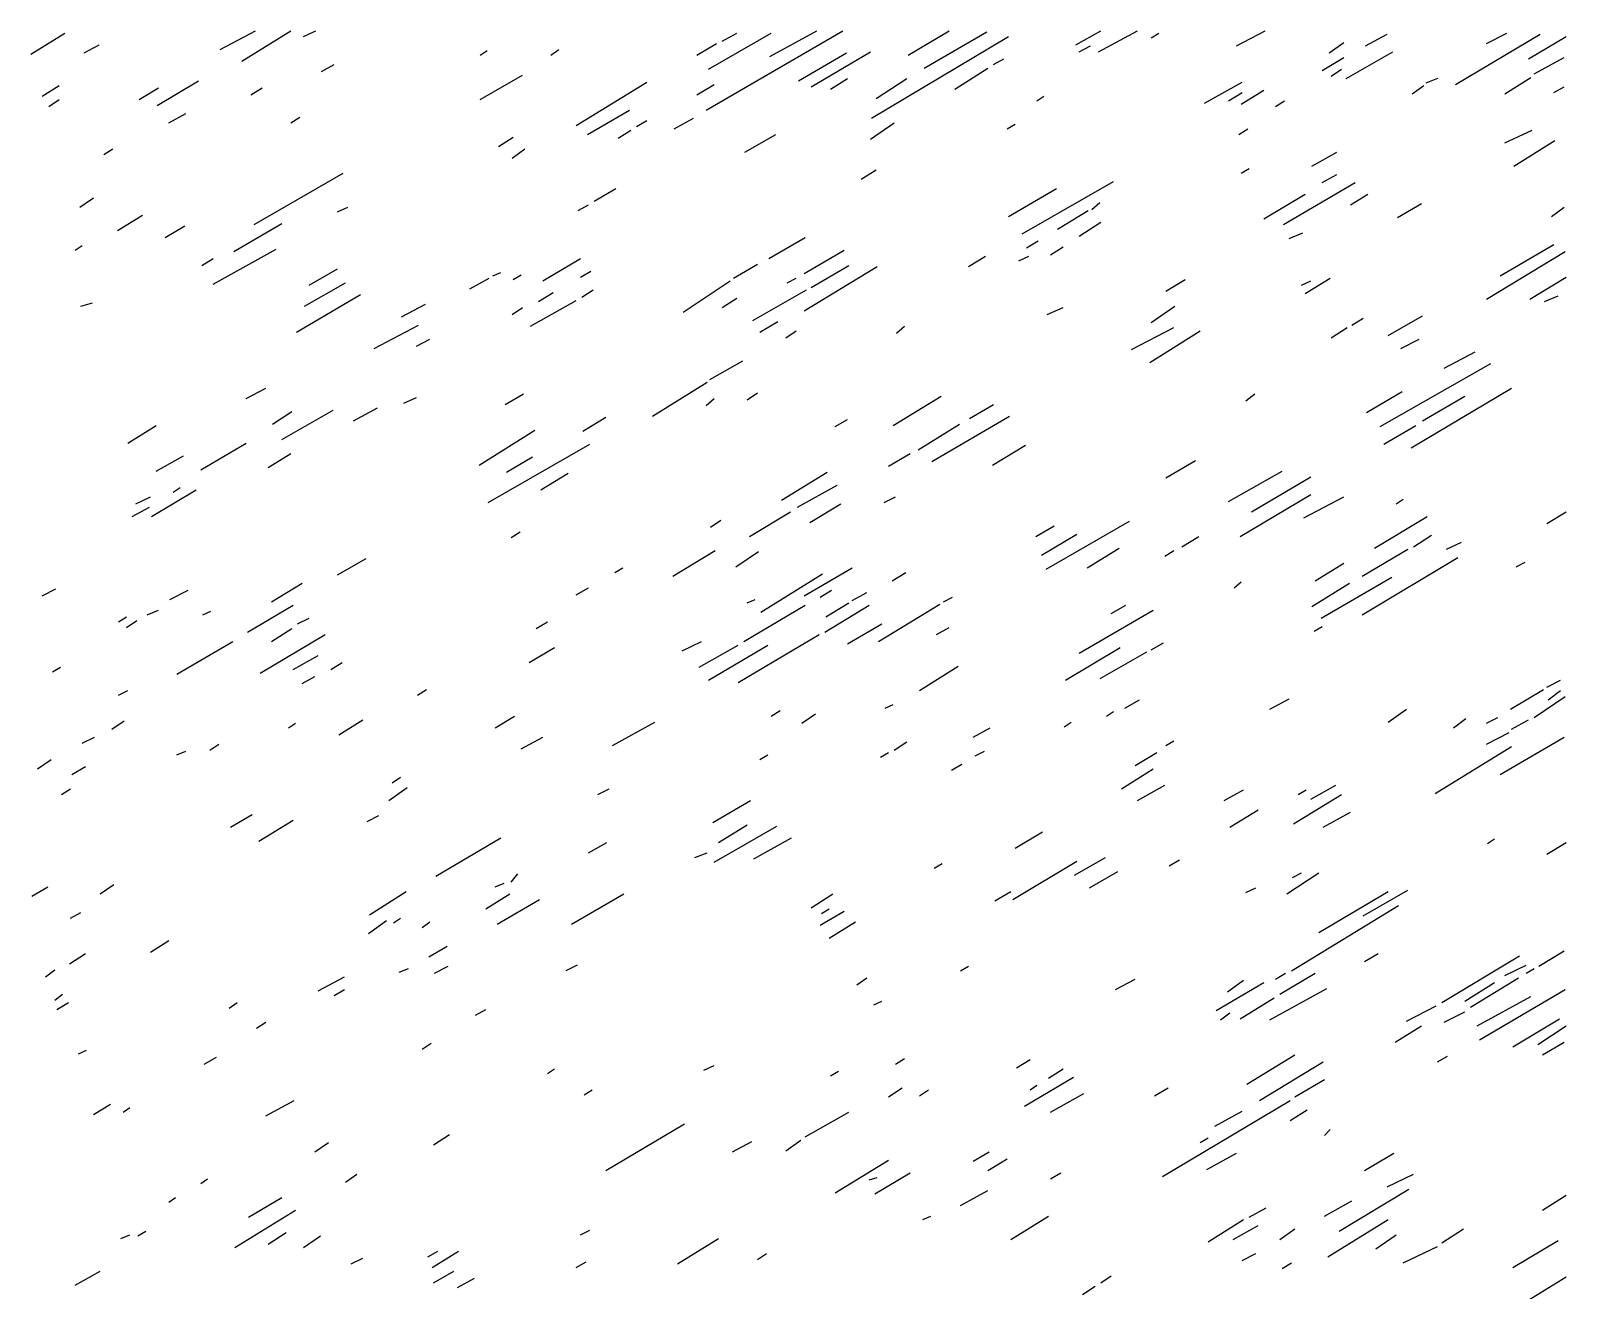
# Model space of a CAD drawing. Extents: x 0 to 599, y 0 to 600.
# Drawn here: x 352.3 to 598.5, y 398.3 to 600.2 of the extents above; entities that cross this region are included whole.
import ezdxf

# ---------------------------------------------------------------- set-up
doc = ezdxf.new("R2010")
doc.units = 0
doc.header["$MEASUREMENT"] = 0
doc.layers.add('LIMESTONE_FSET1', color=166, linetype='CONTINUOUS')

msp = doc.modelspace()

# ---------------------------------------------------------------- linework, layer by layer
at = {"layer": 'LIMESTONE_FSET1'}
for p, q in [((352.32, 596.44), (357.8, 599.81)), ((382.68, 597.19), (388.35, 600.19)), ((386.16, 595.32), (394.02, 600.19)), ((396.04, 599.25), (398.05, 600.19)), ((460.61, 587.46), (482.56, 600.19)), ((460.98, 594.01), (471.04, 599.81)), ((463.17, 598.5), (465.55, 599.81)), ((470.85, 596.07), (478.35, 600.19)), ((487.13, 586.15), (509.09, 599.25)), ((492.99, 596.26), (499.57, 600.19)), ((495.55, 594.2), (505.61, 600)), ((519.88, 597.94), (523.9, 600.19)), ((523.54, 596.82), (529.76, 600.19)), ((531.95, 599.06), (533.23, 599.81)), ((545.67, 597.75), (550.24, 600.19)), ((560.49, 596.63), (562.87, 598.32)), ((566.34, 597.75), (569.82, 599.63)), ((580.79, 591.58), (594.33, 599.63)), ((585.73, 598.13), (589.02, 599.81)), ((592.5, 595.69), (598.54, 599.25)), ((360.91, 596.63), (363.29, 597.94)), ((424.39, 596.26), (425.49, 597)), ((435.73, 596.26), (437.01, 597.19)), ((459.15, 596.26), (462.26, 598.13)), ((475.43, 592.14), (483.11, 596.63)), ((477.44, 591.2), (486.95, 596.82)), ((520.43, 596.82), (522.26, 597.75)), ((559.39, 593.82), (562.87, 595.88)), ((563.23, 592.51), (570.73, 596.82)), ((593.41, 593.26), (598.17, 595.88)), ((398.96, 593.64), (400.98, 594.76)), ((500.49, 590.83), (505.79, 594.2)), ((506.71, 594.76), (508.35, 595.69)), ((560.85, 592.89), (562.5, 594.01)), ((354.15, 589.7), (356.89, 591.39)), ((369.7, 589.14), (372.8, 591.01)), ((372.62, 588.21), (379.21, 592.14)), ((387.62, 589.89), (389.45, 591.01)), ((424.39, 589.14), (431.16, 593.07)), ((439.76, 585.02), (451.1, 591.95)), ((459.15, 589.89), (461.89, 591.58)), ((480.55, 590.83), (483.29, 592.51)), ((487.87, 589.33), (492.8, 592.51)), ((540.55, 588.58), (546.59, 591.95)), ((573.84, 590.08), (575.67, 591.39)), ((577.87, 592.51), (576.04, 591.76)), ((588.66, 590.08), (592.87, 592.7)), ((596.52, 590.27), (598.17, 591.2)), ((355.24, 588.02), (356.89, 589.14)), ((513.66, 588.95), (514.76, 589.7)), ((544.39, 588.95), (546.59, 590.27)), ((546.4, 588.39), (550.06, 590.64)), ((551.89, 588.02), (553.35, 588.95)), ((374.45, 585.4), (377.2, 586.9)), ((394.02, 585.4), (395.49, 586.33)), ((441.59, 583.53), (448.35, 587.46)), ((455.49, 584.46), (458.6, 586.15)), ((446.52, 582.96), (448.54, 584.27)), ((449.45, 584.84), (451.1, 585.77)), ((486.95, 582.78), (490.79, 585.4)), ((508.9, 584.46), (510.18, 585.21)), ((546.04, 583.53), (547.5, 584.46)), ((588.66, 582.22), (593.05, 584.27)), ((364.02, 580.34), (365.49, 581.28)), ((427.32, 581.65), (429.7, 583.15)), ((429.51, 579.78), (431.52, 581.28)), ((466.83, 580.72), (471.77, 583.53)), ((590.12, 578.47), (596.71, 582.59)), ((557.74, 578.47), (561.77, 580.72)), ((388.17, 569.11), (402.44, 577.35)), ((485.49, 576.41), (487.87, 577.91)), ((546.4, 577.35), (547.68, 578.1)), ((559.39, 575.85), (561.77, 577.16)), ((442.68, 572.86), (446.16, 574.91)), ((509.09, 570.42), (516.77, 574.91)), ((511.28, 567.61), (525.91, 576.04)), ((550.06, 570.05), (556.65, 573.98)), ((553.17, 569.11), (564.7, 575.85)), ((563.96, 572.29), (566.71, 573.98)), ((360.18, 571.92), (362.38, 573.42)), ((401.52, 571.17), (403.17, 571.92)), ((440.12, 571.36), (441.77, 572.29)), ((516.95, 568.36), (521.89, 571.36)), ((522.44, 571.54), (523.72, 572.67)), ((571.46, 570.23), (575.3, 572.48)), ((596.16, 570.42), (598.17, 571.92)), ((366.22, 568.17), (370.24, 570.61)), ((373.9, 567.05), (377.01, 568.92)), ((384.88, 564.81), (392.56, 569.3)), ((520.43, 567.24), (523.9, 569.49)), ((470.67, 563.68), (476.52, 567.05)), ((512.01, 565.37), (513.84, 566.49)), ((554.09, 566.86), (556.28, 567.8)), ((359.45, 564.99), (360.55, 565.74)), ((381.59, 559.56), (391.65, 565.18)), ((476.34, 561.25), (482.74, 564.99)), ((502.68, 562.37), (505.43, 564.06)), ((510.73, 563.31), (512.38, 564.06)), ((515.85, 564.24), (517.87, 565.55)), ((585.73, 557.13), (598.35, 564.81)), ((587.93, 560.87), (596.52, 565.93)), ((379.76, 562.56), (381.59, 563.68)), ((396.95, 559.38), (401.52, 562)), ((426.4, 560.87), (427.68, 561.44)), ((434.45, 560.12), (440.49, 563.68)), ((440.49, 560.69), (442.13, 561.62)), ((465, 560.5), (468.84, 562.75)), ((476.34, 555.26), (488.05, 562.37)), ((477.44, 559), (483.48, 562.56)), ((396.22, 556.01), (402.8, 559.75)), ((422.74, 558.81), (425.85, 560.5)), ((429.7, 560.31), (430.98, 561.06)), ((456.95, 555.07), (464.45, 560.12)), ((473.6, 559.75), (475.06, 560.5)), ((534.33, 558.44), (537.44, 560.31)), ((556.1, 559.38), (557.56, 560.12)), ((556.65, 558.07), (560.67, 560.5)), ((592.68, 557.13), (598.54, 560.69)), ((360.37, 556.01), (362.2, 556.57)), ((394.94, 551.89), (405.18, 557.88)), ((432.44, 552.82), (439.76, 556.94)), ((433.72, 556.76), (436.1, 558.25)), ((440.67, 557.5), (442.5, 558.63)), ((463.17, 555.82), (465.55, 557.32)), ((468.11, 553.76), (476.71, 558.63)), ((595.06, 556.76), (597.26, 557.69)), ((411.77, 554.32), (415.61, 556.38)), ((429.51, 554.7), (431.16, 555.82)), ((515.3, 554.7), (517.87, 555.82)), ((531.95, 553.39), (535.79, 556.01)), ((564.15, 553.01), (565.98, 554.13)), ((570, 551.33), (575.49, 554.51)), ((407.38, 549.27), (414.51, 553.01)), ((469.21, 551.89), (472.13, 553.57)), ((473.41, 550.95), (475.06, 552.07)), ((491.16, 551.7), (492.44, 552.82)), ((528.84, 549.08), (535.61, 552.64)), ((531.77, 547.02), (539.82, 552.07)), ((560.85, 550.95), (563.41, 552.64)), ((414.15, 549.64), (416.34, 550.76)), ((572.01, 549.27), (574.94, 550.76)), ((466.46, 547.21), (461.16, 544.21)), ((568.72, 536.72), (586.46, 546.83)), ((578.96, 546.08), (583.9, 548.71)), ((386.89, 541.22), (390, 542.9)), ((428.41, 540.28), (431.34, 541.97)), ((452.01, 538.41), (460.79, 543.84)), ((467.2, 541.03), (468.84, 542.15)), ((547.13, 540.84), (548.6, 541.97)), ((566.52, 538.97), (572.2, 542.34)), ((573.66, 533.35), (589.76, 542.9)), ((392.56, 534.66), (400.79, 539.34)), ((404.09, 537.66), (407.93, 539.72)), ((412.13, 540.47), (414.15, 541.4)), ((460.61, 540.09), (461.89, 541.22)), ((490.61, 536.91), (498.29, 541.59)), ((502.87, 538.03), (506.71, 540.28)), ((575.49, 537.66), (582.26, 541.59)), ((367.87, 534.1), (372.44, 536.91)), ((391.1, 537.1), (394.21, 539.16)), ((440.85, 535.98), (444.51, 538.22)), ((481.28, 536.72), (483.29, 537.85)), ((494.63, 532.98), (501.22, 537.1)), ((496.83, 531.11), (509.27, 538.41)), ((569.27, 533.92), (574.39, 536.91)), ((424.21, 530.55), (433.17, 536.16)), ((372.44, 529.61), (376.83, 532.04)), ((379.57, 529.8), (386.89, 534.1)), ((390.37, 530.17), (394.02, 532.42)), ((425.67, 524.56), (441.95, 533.92)), ((428.6, 529.42), (432.8, 531.86)), ((489.88, 530.36), (493.35, 532.42)), ((506.52, 530.55), (511.83, 533.73)), ((472.68, 524.93), (480, 529.42)), ((534.33, 528.49), (539.09, 531.29)), ((544.39, 524.74), (552.99, 529.61)), ((375.18, 526.24), (376.28, 526.99)), ((434.09, 526.61), (438.48, 529.24)), ((475.24, 523.81), (481.65, 527.36)), ((548.05, 523.06), (557.56, 528.67)), ((369.15, 524.37), (371.52, 525.49)), ((371.71, 522.31), (378.84, 526.61)), ((489.15, 524.56), (490.98, 525.49)), ((546.22, 519.13), (557.56, 525.87)), ((556.46, 522.12), (562.87, 525.49)), ((571.28, 524.37), (572.38, 525.12)), ((368.6, 522.31), (371.34, 523.81)), ((467.56, 519.13), (474.15, 523.06)), ((477.26, 521.37), (482.2, 524.37)), ((567.8, 517.25), (576.22, 522.31)), ((595.43, 521.19), (598.54, 523.06)), ((429.33, 518.94), (430.79, 519.88)), ((461.34, 520.62), (462.99, 521.75)), ((513.48, 519.13), (516.4, 520.81)), ((515.12, 513.88), (528.48, 521.56)), ((514.39, 516.13), (520.06, 519.5)), ((521.71, 514.07), (526.83, 517.25)), ((536.89, 517.44), (539.63, 519.13)), ((565.79, 512.76), (573.11, 517.07)), ((574.02, 517.44), (576.95, 519.31)), ((579.33, 517.07), (581.71, 518.19)), ((401.52, 512.95), (406.1, 515.57)), ((455.3, 512.76), (462.07, 516.88)), ((465.37, 514.26), (469.02, 516.69)), ((534.15, 515.94), (535.61, 516.88)), ((558.29, 512.01), (562.87, 514.82)), ((565.79, 506.58), (581.16, 515.76)), ((590.49, 514.26), (591.95, 515.01)), ((445.98, 513.32), (447.26, 514.07)), ((469.39, 506.96), (479.27, 513.14)), ((476.34, 509.58), (484.02, 514.07)), ((490.43, 512.01), (492.62, 513.32)), ((559.21, 506.02), (570.55, 512.57)), ((354.15, 509.58), (356.34, 510.7)), ((374.63, 509.02), (377.56, 510.51)), ((390.91, 508.64), (395.85, 511.64)), ((439.76, 509.77), (441.77, 510.89)), ((478.9, 509.39), (480.73, 510.51)), ((484.02, 508.83), (486.4, 510.14)), ((545.3, 510.89), (546.4, 511.83)), ((557.74, 507.89), (563.78, 511.64)), ((370.98, 506.58), (372.8, 507.33)), ((387.07, 503.78), (394.39, 508.08)), ((466.65, 502.28), (476.52, 508.08)), ((467.2, 508.46), (468.48, 509.02)), ((479.63, 503.78), (486.77, 508.08)), ((479.82, 506.21), (483.48, 508.46)), ((488.23, 502.28), (498.11, 508.27)), ((498.66, 508.64), (500.12, 509.39)), ((520.43, 500.41), (532.32, 507.33)), ((525.55, 506.77), (527.93, 508.08)), ((366.4, 505.46), (367.68, 506.21)), ((367.68, 504.52), (369.33, 505.65)), ((379.94, 506.58), (381.22, 507.15)), ((395.12, 505.09), (396.95, 506.02)), ((433.35, 504.34), (435.18, 505.46)), ((483.29, 501.9), (488.78, 505.09)), ((389.09, 497.22), (399.51, 503.4)), ((390.91, 502.28), (394.21, 504.34)), ((465.73, 495.73), (478.72, 503.4)), ((497.56, 503.4), (499.57, 504.52)), ((558.11, 503.96), (559.39, 504.71)), ((375.73, 497.04), (384.7, 502.28)), ((394.39, 497.78), (398.41, 500.03)), ((432.26, 498.91), (436.28, 501.34)), ((456.77, 500.78), (459.88, 502.28)), ((459.51, 498.16), (465.73, 501.72)), ((460.98, 496.1), (470.49, 501.72)), ((518.23, 496.1), (527.01, 501.34)), ((531.22, 500.59), (523.72, 496.29)), ((531.95, 500.97), (533.96, 502.09)), ((355.79, 497.41), (357.07, 498.16)), ((400.43, 497.78), (402.26, 498.91)), ((494.82, 494.42), (501.04, 498.35)), ((395.85, 495.54), (397.87, 496.66)), ((595.43, 494.98), (597.62, 496.1)), ((366.4, 493.67), (367.87, 494.42)), ((414.33, 493.67), (415.79, 494.6)), ((527.74, 491.61), (530.12, 492.92)), ((550.98, 491.42), (554.09, 493.1)), ((589.57, 491.42), (594.88, 494.6)), ((593.41, 490.11), (598.35, 493.48)), ((595.61, 492.92), (597.62, 494.42)), ((426.77, 488.42), (429.88, 490.3)), ((471.04, 490.3), (472.5, 491.23)), ((475.98, 489.17), (478.17, 490.67)), ((489.33, 491.61), (490.61, 492.17)), ((524.82, 490.3), (525.91, 491.05)), ((570, 489.36), (572.93, 491.42)), ((585.73, 489.17), (587.56, 490.11)), ((365.3, 488.24), (367.32, 489.55)), ((393.66, 488.42), (394.76, 489.17)), ((401.71, 487.3), (405.55, 489.73)), ((445.61, 485.62), (452.38, 489.36)), ((503.41, 486.93), (506.16, 488.42)), ((518.05, 488.61), (519.15, 489.36)), ((580.43, 488.42), (582.44, 489.92)), ((585.73, 485.8), (589.39, 487.68)), ((589.76, 488.24), (592.5, 489.73)), ((360.55, 485.99), (362.56, 486.93)), ((381.04, 484.87), (382.5, 485.8)), ((430.98, 485.05), (434.45, 486.93)), ((490.79, 484.87), (492.8, 486.18)), ((534.33, 485.62), (535.61, 486.37)), ((577.5, 477.94), (589.76, 485.43)), ((587.93, 480.94), (598.17, 486.93)), ((353.41, 481.87), (355.61, 483.37)), ((375.73, 484.12), (377.2, 484.68)), ((469.21, 483.37), (470.49, 484.12)), ((488.6, 483.74), (489.88, 484.49)), ((499.94, 481.68), (501.59, 482.62)), ((503.78, 483.93), (505.24, 484.68)), ((529.39, 482.43), (532.87, 484.49)), ((358.9, 480.94), (361.1, 482.25)), ((410.3, 479.63), (411.59, 480.56)), ((527.2, 478.69), (532.32, 481.87)), ((357.26, 477.75), (358.72, 478.69)), ((409.76, 476.82), (412.68, 478.88)), ((443.23, 477.75), (445.06, 478.69)), ((529.76, 476.82), (534.15, 479.25)), ((543.66, 476.82), (546.77, 478.5)), ((554.82, 473.07), (562.5, 477.75)), ((555.55, 477.75), (556.83, 478.5)), ((557.56, 477), (561.59, 479.25)), ((461.71, 473.26), (467.74, 476.82)), ((544.57, 472.51), (549.15, 475.32)), ((384.33, 472.51), (387.8, 474.57)), ((388.9, 470.27), (394.39, 473.64)), ((406.28, 473.45), (408.11, 474.38)), ((462.62, 470.08), (467.2, 472.89)), ((559.57, 472.51), (563.96, 474.95)), ((417.26, 464.65), (427.68, 470.83)), ((461.89, 466.9), (471.95, 472.7)), ((468.29, 467.46), (474.33, 470.83)), ((510.18, 469.14), (514.57, 471.76)), ((585.91, 469.89), (587.01, 470.64)), ((441.77, 468.39), (444.7, 470.08)), ((458.78, 467.64), (460.79, 468.39)), ((595.43, 468.21), (598.54, 470.08)), ((497.2, 465.96), (498.48, 466.71)), ((509.82, 460.9), (520.06, 467.08)), ((519.7, 464.84), (524.63, 467.64)), ((522.07, 462.78), (526.65, 465.4)), ((534.88, 466.33), (536.52, 467.27)), ((352.5, 461.47), (355.06, 462.96)), ((363.48, 461.84), (365.67, 463.34)), ((426.77, 462.96), (428.23, 463.53)), ((429.33, 463.71), (430.43, 465.02)), ((553.72, 461.84), (558.84, 465.21)), ((554.63, 464.46), (556.1, 465.21)), ((406.65, 458.47), (412.5, 462.22)), ((425.3, 459.41), (429.15, 461.84)), ((427.13, 456.97), (433.9, 460.9)), ((439.02, 456.97), (447.44, 461.84)), ((477.44, 459.59), (480.91, 461.84)), ((506.89, 460.72), (509.45, 462.22)), ((547.13, 462.03), (548.78, 462.78)), ((558.84, 455.66), (570, 462.22)), ((565.98, 458.28), (573.11, 462.4)), ((358.72, 457.91), (360.37, 458.85)), ((478.9, 456.79), (482.74, 459.03)), ((479.09, 458.66), (480.37, 459.41)), ((554.45, 449.49), (571.65, 459.97)), ((406.46, 455.48), (409.39, 457.54)), ((410.49, 457.16), (411.59, 457.91)), ((415.06, 456.41), (416.34, 457.35)), ((480.37, 454.73), (484.57, 457.35)), ((371.52, 452.48), (374.45, 454.35)), ((416.16, 451.73), (419.09, 453.42)), ((358.54, 450.61), (361.1, 452.29)), ((566.16, 450.98), (568.35, 452.29)), ((578.6, 444.43), (591.04, 451.92)), ((594.15, 450.23), (598.17, 452.67)), ((354.7, 448.55), (356.16, 449.67)), ((398.41, 446.3), (402.62, 448.55)), ((411.4, 449.3), (412.87, 449.86)), ((417.07, 449.11), (419.27, 450.23)), ((439.94, 450.42), (438.11, 449.49)), ((484.76, 447.24), (486.4, 448.36)), ((501.4, 449.49), (502.68, 450.23)), ((526.28, 446.49), (529.39, 448.17)), ((551.89, 448.17), (553.54, 449.11)), ((552.62, 445.74), (558.29, 449.11)), ((583.17, 443.68), (590.85, 448.36)), ((588.66, 448.74), (592.13, 450.42)), ((592.13, 449.11), (593.41, 449.86)), ((356.16, 444.81), (357.44, 445.74)), ((400.98, 445.55), (402.62, 446.49)), ((542.38, 443.12), (550.06, 447.61)), ((544.21, 446.12), (546.77, 447.99)), ((550.98, 441.62), (560.12, 446.68)), ((582.26, 444.62), (587.01, 447.61)), ((584.63, 438.44), (598.35, 446.49)), ((356.52, 443.31), (358.35, 444.43)), ((384.15, 443.49), (385.43, 444.43)), ((423.66, 442.37), (425.3, 443.31)), ((487.5, 444.06), (488.78, 444.62)), ((546.22, 441.81), (551.71, 445.18)), ((572.93, 441.44), (577.68, 443.87)), ((584.27, 440.69), (592.87, 445.37)), ((388.54, 440.31), (390, 441.25)), ((543.11, 441.62), (544.57, 442.75)), ((578.96, 441.25), (582.26, 442.93)), ((589.94, 437.32), (597.44, 441.81)), ((571.1, 438.07), (575.3, 440.69)), ((593.96, 437.69), (598.54, 440.69)), ((360, 436.19), (361.28, 436.76)), ((415.06, 436.94), (416.52, 437.88)), ((547.32, 431.33), (555, 436.01)), ((577.87, 434.88), (579.51, 435.82)), ((594.7, 436.01), (598.17, 438.07)), ((380.12, 434.51), (382.13, 435.63)), ((435.18, 433.01), (436.28, 433.76)), ((460.24, 433.57), (461.89, 434.32)), ((480.55, 432.64), (481.83, 433.39)), ((490.98, 434.51), (492.44, 435.44)), ((510.37, 433.95), (512.56, 435.26)), ((515.49, 432.26), (517.87, 433.76)), ((549.33, 428.71), (559.57, 434.88)), ((511.65, 427.77), (519.51, 432.45)), ((512.56, 430.39), (513.66, 431.14)), ((555, 429.27), (559.76, 432.07)), ((390, 426.27), (394.57, 428.71)), ((441.04, 429.64), (442.32, 430.39)), ((489.88, 429.27), (492.07, 430.76)), ((494.82, 429.45), (496.28, 430.39)), ((515.85, 426.83), (521.16, 429.83)), ((532.5, 429.45), (534.7, 430.76)), ((533.78, 416.54), (554.27, 428.71)), ((362.38, 426.46), (365.12, 428.14)), ((367.13, 426.83), (368.23, 427.58)), ((476.52, 422.9), (483.48, 426.83)), ((542.2, 424.59), (546.59, 427.02)), ((554.27, 425.52), (557.01, 427.21)), ((444.51, 417.47), (457.13, 424.96)), ((559.76, 423.09), (560.67, 424.03)), ((397.87, 420.47), (400.06, 421.97)), ((416.89, 421.59), (419.45, 423.28)), ((464.82, 420.47), (467.93, 422.15)), ((473.41, 420.66), (475.79, 422.34)), ((539.82, 421.97), (541.1, 422.71)), ((481.28, 413.92), (489.88, 419.16)), ((503.41, 418.97), (505.98, 420.47)), ((505.79, 417.47), (508.9, 419.34)), ((540.91, 417.66), (545.67, 420.28)), ((566.16, 417.47), (570.91, 420.28)), ((379.57, 415.41), (380.67, 416.16)), ((402.8, 415.6), (404.63, 416.91)), ((486.77, 415.98), (488.05, 416.35)), ((487.68, 413.73), (493.35, 417.1)), ((515.85, 416.16), (517.5, 417.1)), ((569.82, 414.85), (574.02, 416.91)), ((501.4, 411.86), (505.79, 414.29)), ((562.13, 407.74), (573.29, 414.48)), ((374.45, 412.42), (375.55, 413.17)), ((387.26, 409.98), (392.56, 413.17)), ((547.68, 409.98), (550.43, 411.48)), ((559.76, 410.17), (564.15, 412.61)), ((594.7, 411.11), (598.54, 413.54)), ((385.06, 405.12), (394.76, 411.11)), ((495.37, 409.61), (496.65, 410.17)), ((509.45, 406.43), (515.49, 410.17)), ((541.1, 406.05), (546.77, 409.61)), ((560.3, 403.62), (570, 409.61)), ((366.77, 406.61), (368.23, 407.18)), ((369.51, 406.99), (370.79, 407.74)), ((390.37, 405.68), (393.29, 407.55)), ((396.04, 405.12), (398.78, 406.99)), ((440.49, 407.18), (441.95, 407.93)), ((456.04, 402.5), (462.62, 406.61)), ((545.12, 406.43), (549.15, 408.67)), ((552.62, 406.43), (555, 408.11)), ((567.99, 404.93), (571.28, 407.18)), ((578.6, 405.87), (582.07, 408.11)), ((415.98, 403.62), (417.62, 404.56)), ((416.71, 401.93), (420.91, 404.56)), ((468.84, 403.24), (470.3, 404.18)), ((546.59, 403.06), (548.78, 404.18)), ((572.38, 402.68), (577.87, 405.3)), ((589.94, 401.93), (597.26, 406.24)), ((359.45, 399.13), (363.48, 401.37)), ((403.72, 402.5), (405.55, 403.43)), ((416.89, 399.5), (420.18, 401.37)), ((439.76, 401.93), (441.4, 402.87)), ((552.99, 401.75), (554.45, 402.68)), ((420.73, 398.75), (423.48, 400.25)), ((520.98, 397.63), (522.99, 398.94)), ((523.9, 399.5), (525.55, 400.62)), ((590.85, 395.76), (598.54, 400.44))]:
    msp.add_line(p, q, dxfattribs=at)

doc.saveas('drawing.dxf')
